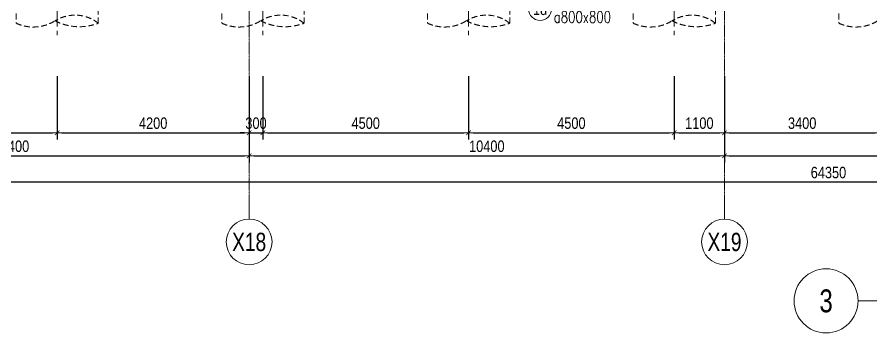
# Model space of a CAD drawing. Header units: millimetres. Extents: x -134772 to 596971, y -129535 to 35703.
# Drawn here: x 272059 to 290740, y -75415 to -68515 of the extents above; entities that cross this region are included whole.
import ezdxf
from ezdxf.enums import TextEntityAlignment as Align

# ---------------------------------------------------------------- set-up
doc = ezdxf.new("R2010")
doc.units = ezdxf.units.MM
doc.header["$MEASUREMENT"] = 0
for name, pattern in [('CENTER2', [28.575, 19.05, -3.175, 3.175, -3.175]), ('HIDDEN', [0.375, 0.25, -0.125]), ('POD_Grid$0$CENTER2', [1.125, 0.75, -0.125, 0.125, -0.125])]:
    doc.linetypes.add(name, pattern=pattern)
doc.layers.get('Defpoints').update_dxf_attribs({"color": 252})
for name, color, linetype, lineweight in [('KC-TRUC', 5, 'CENTER2', 18), ('NDC_S_ANNO', 7, 'Continuous', 20), ('NDC_S_AXIS', 5, 'CENTER2', 15), ('NDC_S_DIM', 1, 'Continuous', 9), ('NDC_S_HATCH MATERIAL', 8, 'Continuous', 13), ('NDC_S_REBAR', 4, 'Continuous', 35), ('NDC_S_TEXT SYMBOL', 7, 'Continuous', 20), ('NDC_S_VN TEXT', 7, 'Continuous', 9), ('POD_Grid$0$NDC_S_AXIS', 5, 'POD_Grid$0$CENTER2', 13), ('POD_Grid$0$NDC_S_SYMBOL', 1, 'Continuous', 15), ('POD_Grid$0$NDC_S_TEXT SYMBOL', 7, 'Continuous', 20)]:
    doc.layers.add(name, color=color, linetype=linetype, lineweight=lineweight)
doc.styles.add('ARIAL', font='arial.ttf', dxfattribs={"width": 0.8})
doc.styles.add('NDC_ANNO', font='', dxfattribs={"width": 0.8})
doc.styles.add('NDC_ARIAL', font='arial.ttf', dxfattribs={"width": 0.8})
doc.styles.add('NDC_ROMANS', font='romans.shx', dxfattribs={"width": 0.8})
doc.styles.add('POD_Grid$0$NDC_ANNO', font='', dxfattribs={"width": 0.8})
doc.styles.get('NDC_ANNO').set_extended_font_data('Dotum')
doc.styles.get('POD_Grid$0$NDC_ANNO').set_extended_font_data('Dotum')
doc.dimstyles.new('NDC_1-100', dxfattribs={"dimscale": 100, "dimtxt": 2.5, "dimasz": 1, "dimexe": 1.5, "dimexo": 0, "dimgap": 0.8, "dimtad": 1, "dimdec": 0, "dimdsep": 46, "dimtxsty": 'NDC_ARIAL', "dimblk": 'DIMMARK', "dimcen": 49999.938995, "dimdle": 1.5, "dimclrd": 1, "dimclre": 1, "dimclrt": 3, "dimadec": 0, "dimazin": 0, "dimtfac": 1, "dimtdec": 0, "dimtix": 1, "dimtmove": 2, "dimatfit": 3, "dimfxl": 1, "dimarcsym": 0})

# ---------------------------------------------------------------- blocks, each defined once
blk = doc.blocks.new('*U964')
at = {"layer": 'KC-TRUC', "ltscale": 30}
blk.add_line((0, 311), (0, -1385), dxfattribs=at)
at = {"layer": 'NDC_S_HATCH MATERIAL', "color": 2, "linetype": 'HIDDEN', "ltscale": 500}
blk.add_lwpolyline([(900, -1049), (900, 98), (-900, 98), (-900, -1049)], dxfattribs=at)
for centre, major_axis, start_param, end_param in [((390, -1697), (-583, 583), -1.452433, -0.227584), ((-521, -233), (-636, 636), 1.921341, 2.912184), ((484, 22), (812, 812), 3.446929, 4.297833)]:
    blk.add_ellipse(centre, major_axis=major_axis, ratio=1, start_param=start_param, end_param=end_param, dxfattribs=at)
at = {"layer": 'NDC_S_REBAR', "linetype": 'HIDDEN', "ltscale": 200}
for p, q in [((-876, 1115), (-707, 100)), ((707, 100), (876, 1115))]:
    blk.add_line(p, q, dxfattribs=at)
blk = doc.blocks.new('*U965')
at = {"layer": 'KC-TRUC', "ltscale": 30}
blk.add_line((0, 311), (0, -1385), dxfattribs=at)
at = {"layer": 'NDC_S_HATCH MATERIAL', "color": 2, "linetype": 'HIDDEN', "ltscale": 500}
blk.add_lwpolyline([(900, -1049), (900, 98), (-900, 98), (-900, -1049)], dxfattribs=at)
for centre, major_axis, start_param, end_param in [((390, -1697), (-583, 583), -1.452433, -0.227584), ((-521, -233), (-636, 636), 1.921341, 2.912184), ((484, 22), (812, 812), 3.446929, 4.297833)]:
    blk.add_ellipse(centre, major_axis=major_axis, ratio=1, start_param=start_param, end_param=end_param, dxfattribs=at)
at = {"layer": 'NDC_S_REBAR', "linetype": 'HIDDEN', "ltscale": 200}
for p, q in [((-876, 1115), (-707, 100)), ((707, 100), (876, 1115))]:
    blk.add_line(p, q, dxfattribs=at)
blk = doc.blocks.new('*U966')
at = {"layer": 'KC-TRUC', "ltscale": 30}
blk.add_line((0, 311), (0, -1385), dxfattribs=at)
at = {"layer": 'NDC_S_HATCH MATERIAL', "color": 2, "linetype": 'HIDDEN', "ltscale": 500}
blk.add_lwpolyline([(900, -1049), (900, 98), (-900, 98), (-900, -1049)], dxfattribs=at)
for centre, major_axis, start_param, end_param in [((390, -1697), (-583, 583), -1.452433, -0.227584), ((-521, -233), (-636, 636), 1.921341, 2.912184), ((484, 22), (812, 812), 3.446929, 4.297833)]:
    blk.add_ellipse(centre, major_axis=major_axis, ratio=1, start_param=start_param, end_param=end_param, dxfattribs=at)
at = {"layer": 'NDC_S_REBAR', "linetype": 'HIDDEN', "ltscale": 200}
for p, q in [((-876, 1115), (-707, 100)), ((707, 100), (876, 1115))]:
    blk.add_line(p, q, dxfattribs=at)
blk = doc.blocks.new('*U967')
at = {"layer": 'KC-TRUC', "ltscale": 30}
blk.add_line((0, 311), (0, -1385), dxfattribs=at)
at = {"layer": 'NDC_S_HATCH MATERIAL', "color": 2, "linetype": 'HIDDEN', "ltscale": 500}
blk.add_lwpolyline([(900, -1049), (900, 98), (-900, 98), (-900, -1049)], dxfattribs=at)
for centre, major_axis, start_param, end_param in [((390, -1697), (-583, 583), -1.452433, -0.227584), ((-521, -233), (-636, 636), 1.921341, 2.912184), ((484, 22), (812, 812), 3.446929, 4.297833)]:
    blk.add_ellipse(centre, major_axis=major_axis, ratio=1, start_param=start_param, end_param=end_param, dxfattribs=at)
at = {"layer": 'NDC_S_REBAR', "linetype": 'HIDDEN', "ltscale": 200}
for p, q in [((-876, 1115), (-707, 100)), ((707, 100), (876, 1115))]:
    blk.add_line(p, q, dxfattribs=at)
blk = doc.blocks.new('*U968')
at = {"layer": 'KC-TRUC', "ltscale": 30}
blk.add_line((0, 311), (0, -1385), dxfattribs=at)
at = {"layer": 'NDC_S_HATCH MATERIAL', "color": 2, "linetype": 'HIDDEN', "ltscale": 500}
blk.add_lwpolyline([(900, -1049), (900, 98), (-900, 98), (-900, -1049)], dxfattribs=at)
for centre, major_axis, start_param, end_param in [((390, -1697), (-583, 583), -1.452433, -0.227584), ((-521, -233), (-636, 636), 1.921341, 2.912184), ((484, 22), (812, 812), 3.446929, 4.297833)]:
    blk.add_ellipse(centre, major_axis=major_axis, ratio=1, start_param=start_param, end_param=end_param, dxfattribs=at)
at = {"layer": 'NDC_S_REBAR', "linetype": 'HIDDEN', "ltscale": 200}
for p, q in [((-876, 1115), (-707, 100)), ((707, 100), (876, 1115))]:
    blk.add_line(p, q, dxfattribs=at)
blk = doc.blocks.new('*U51')
at = {"layer": 'POD_Grid$0$NDC_S_SYMBOL'}
blk.add_line((0, 5), (0, 9), dxfattribs=at)
blk.add_circle((0, 0), 5, dxfattribs=at)
at = {"layer": 'POD_Grid$0$NDC_S_TEXT SYMBOL', "color": 7, "style": 'POD_Grid$0$NDC_ANNO', "width": 0.8}
blk.add_attdef('GRID', text='', height=4, dxfattribs=at).set_placement((0, 0), align=Align.MIDDLE)
blk = doc.blocks.new('DIMMARK')
at = {"layer": 'NDC_S_DIM', "color": 1}
blk.add_line((-1.5, 0), (1, 0), dxfattribs=at)
at = {"layer": 'NDC_S_DIM', "color": 2, "const_width": 0.15}
blk.add_lwpolyline([(-0.5, -0.5), (0.5, 0.5)], dxfattribs=at)
blk = doc.blocks.new('*D1070')
at = {"layer": 'Defpoints', "color": 0, "transparency": 16777216}
for p in [(268436, -69802), (272936, -69802), (272936, -71042)]:
    blk.add_point(p, dxfattribs=at)
at = {"layer": 'NDC_S_DIM', "color": 1, "lineweight": -2, "transparency": 16777216}
for p, q in [((268436, -69802), (268436, -71192)), ((272936, -69802), (272936, -71192)), ((268536, -71042), (272836, -71042))]:
    blk.add_line(p, q, dxfattribs=at)
at = {"layer": 'NDC_S_DIM', "color": 1, "lineweight": -2, "transparency": 16777216, "xscale": 100, "yscale": 100, "zscale": 100, "rotation": 180}
blk.add_blockref('DIMMARK', (268436, -71042), dxfattribs=at)
at = {"layer": 'NDC_S_DIM', "color": 1, "lineweight": -2, "transparency": 16777216, "xscale": 100, "yscale": 100, "zscale": 100}
blk.add_blockref('DIMMARK', (272936, -71042), dxfattribs=at)
at = {"layer": 'NDC_S_DIM', "color": 3, "transparency": 16777216, "insert": (270686, -70834), "char_height": 250, "attachment_point": 5, "style": 'NDC_ARIAL'}
blk.add_mtext('4500', dxfattribs=at)
blk = doc.blocks.new('*D1071')
at = {"layer": 'Defpoints', "color": 0, "transparency": 16777216}
for p in [(272936, -69802), (277136, -69802), (277136, -71042)]:
    blk.add_point(p, dxfattribs=at)
at = {"layer": 'NDC_S_DIM', "color": 1, "lineweight": -2, "transparency": 16777216}
for p, q in [((272936, -69802), (272936, -71192)), ((277136, -69802), (277136, -71192)), ((273036, -71042), (277036, -71042))]:
    blk.add_line(p, q, dxfattribs=at)
at = {"layer": 'NDC_S_DIM', "color": 1, "lineweight": -2, "transparency": 16777216, "xscale": 100, "yscale": 100, "zscale": 100, "rotation": 180}
blk.add_blockref('DIMMARK', (272936, -71042), dxfattribs=at)
at = {"layer": 'NDC_S_DIM', "color": 1, "lineweight": -2, "transparency": 16777216, "xscale": 100, "yscale": 100, "zscale": 100}
blk.add_blockref('DIMMARK', (277136, -71042), dxfattribs=at)
at = {"layer": 'NDC_S_DIM', "color": 3, "transparency": 16777216, "insert": (275036, -70834), "char_height": 250, "attachment_point": 5, "style": 'NDC_ARIAL'}
blk.add_mtext('4200', dxfattribs=at)
blk = doc.blocks.new('*D1072')
at = {"layer": 'Defpoints', "color": 0, "transparency": 16777216}
for p in [(277136, -69802), (277436, -69802), (277436, -71042)]:
    blk.add_point(p, dxfattribs=at)
at = {"layer": 'NDC_S_DIM', "color": 1, "lineweight": -2, "transparency": 16777216}
for p, q in [((277136, -69802), (277136, -71192)), ((277436, -69802), (277436, -71192)), ((277036, -71042), (276936, -71042)), ((277136, -71042), (277436, -71042)), ((277536, -71042), (277636, -71042))]:
    blk.add_line(p, q, dxfattribs=at)
at = {"layer": 'NDC_S_DIM', "color": 1, "lineweight": -2, "transparency": 16777216, "xscale": 100, "yscale": 100, "zscale": 100}
blk.add_blockref('DIMMARK', (277136, -71042), dxfattribs=at)
at = {"layer": 'NDC_S_DIM', "color": 1, "lineweight": -2, "transparency": 16777216, "xscale": 100, "yscale": 100, "zscale": 100, "rotation": 180}
blk.add_blockref('DIMMARK', (277436, -71042), dxfattribs=at)
at = {"layer": 'NDC_S_DIM', "color": 3, "transparency": 16777216, "insert": (277286, -70834), "char_height": 250, "attachment_point": 5, "style": 'NDC_ARIAL'}
blk.add_mtext('300', dxfattribs=at)
blk = doc.blocks.new('*D1073')
at = {"layer": 'Defpoints', "color": 0, "transparency": 16777216}
for p in [(277436, -69802), (281936, -69802), (281936, -71042)]:
    blk.add_point(p, dxfattribs=at)
at = {"layer": 'NDC_S_DIM', "color": 1, "lineweight": -2, "transparency": 16777216}
for p, q in [((277436, -69802), (277436, -71192)), ((281936, -69802), (281936, -71192)), ((277536, -71042), (281836, -71042))]:
    blk.add_line(p, q, dxfattribs=at)
at = {"layer": 'NDC_S_DIM', "color": 1, "lineweight": -2, "transparency": 16777216, "xscale": 100, "yscale": 100, "zscale": 100, "rotation": 180}
blk.add_blockref('DIMMARK', (277436, -71042), dxfattribs=at)
at = {"layer": 'NDC_S_DIM', "color": 1, "lineweight": -2, "transparency": 16777216, "xscale": 100, "yscale": 100, "zscale": 100}
blk.add_blockref('DIMMARK', (281936, -71042), dxfattribs=at)
at = {"layer": 'NDC_S_DIM', "color": 3, "transparency": 16777216, "insert": (279686, -70834), "char_height": 250, "attachment_point": 5, "style": 'NDC_ARIAL'}
blk.add_mtext('4500', dxfattribs=at)
blk = doc.blocks.new('*D1074')
at = {"layer": 'Defpoints', "color": 0, "transparency": 16777216}
for p in [(281936, -69802), (286436, -69802), (286436, -71042)]:
    blk.add_point(p, dxfattribs=at)
at = {"layer": 'NDC_S_DIM', "color": 1, "lineweight": -2, "transparency": 16777216}
for p, q in [((281936, -69802), (281936, -71192)), ((286436, -69802), (286436, -71192)), ((282036, -71042), (286336, -71042))]:
    blk.add_line(p, q, dxfattribs=at)
at = {"layer": 'NDC_S_DIM', "color": 1, "lineweight": -2, "transparency": 16777216, "xscale": 100, "yscale": 100, "zscale": 100, "rotation": 180}
blk.add_blockref('DIMMARK', (281936, -71042), dxfattribs=at)
at = {"layer": 'NDC_S_DIM', "color": 1, "lineweight": -2, "transparency": 16777216, "xscale": 100, "yscale": 100, "zscale": 100}
blk.add_blockref('DIMMARK', (286436, -71042), dxfattribs=at)
at = {"layer": 'NDC_S_DIM', "color": 3, "transparency": 16777216, "insert": (284186, -70834), "char_height": 250, "attachment_point": 5, "style": 'NDC_ARIAL'}
blk.add_mtext('4500', dxfattribs=at)
blk = doc.blocks.new('*D1075')
at = {"layer": 'Defpoints', "color": 0, "transparency": 16777216}
for p in [(286436, -69802), (287536, -69802), (287536, -71042)]:
    blk.add_point(p, dxfattribs=at)
at = {"layer": 'NDC_S_DIM', "color": 1, "lineweight": -2, "transparency": 16777216}
for p, q in [((286436, -69802), (286436, -71192)), ((287536, -69802), (287536, -71192)), ((286536, -71042), (287436, -71042))]:
    blk.add_line(p, q, dxfattribs=at)
at = {"layer": 'NDC_S_DIM', "color": 1, "lineweight": -2, "transparency": 16777216, "xscale": 100, "yscale": 100, "zscale": 100, "rotation": 180}
blk.add_blockref('DIMMARK', (286436, -71042), dxfattribs=at)
at = {"layer": 'NDC_S_DIM', "color": 1, "lineweight": -2, "transparency": 16777216, "xscale": 100, "yscale": 100, "zscale": 100}
blk.add_blockref('DIMMARK', (287536, -71042), dxfattribs=at)
at = {"layer": 'NDC_S_DIM', "color": 3, "transparency": 16777216, "insert": (286986, -70834), "char_height": 250, "attachment_point": 5, "style": 'NDC_ARIAL'}
blk.add_mtext('1100', dxfattribs=at)
blk = doc.blocks.new('*D1076')
at = {"layer": 'Defpoints', "color": 0, "transparency": 16777216}
for p in [(287536, -69802), (290936, -69802), (290936, -71042)]:
    blk.add_point(p, dxfattribs=at)
at = {"layer": 'NDC_S_DIM', "color": 1, "lineweight": -2, "transparency": 16777216}
for p, q in [((287536, -69802), (287536, -71192)), ((290936, -69802), (290936, -71192)), ((287636, -71042), (290836, -71042))]:
    blk.add_line(p, q, dxfattribs=at)
at = {"layer": 'NDC_S_DIM', "color": 1, "lineweight": -2, "transparency": 16777216, "xscale": 100, "yscale": 100, "zscale": 100, "rotation": 180}
blk.add_blockref('DIMMARK', (287536, -71042), dxfattribs=at)
at = {"layer": 'NDC_S_DIM', "color": 1, "lineweight": -2, "transparency": 16777216, "xscale": 100, "yscale": 100, "zscale": 100}
blk.add_blockref('DIMMARK', (290936, -71042), dxfattribs=at)
at = {"layer": 'NDC_S_DIM', "color": 3, "transparency": 16777216, "insert": (289236, -70834), "char_height": 250, "attachment_point": 5, "style": 'NDC_ARIAL'}
blk.add_mtext('3400', dxfattribs=at)
blk = doc.blocks.new('*D1091')
at = {"layer": 'Defpoints', "color": 0, "transparency": 16777216}
for p in [(266736, -69802), (277136, -69802), (277136, -71545)]:
    blk.add_point(p, dxfattribs=at)
at = {"layer": 'NDC_S_DIM', "color": 1, "lineweight": -2, "transparency": 16777216}
for p, q in [((266736, -69802), (266736, -71695)), ((277136, -69802), (277136, -71695)), ((266836, -71545), (277036, -71545))]:
    blk.add_line(p, q, dxfattribs=at)
at = {"layer": 'NDC_S_DIM', "color": 1, "lineweight": -2, "transparency": 16777216, "xscale": 100, "yscale": 100, "zscale": 100, "rotation": 180}
blk.add_blockref('DIMMARK', (266736, -71545), dxfattribs=at)
at = {"layer": 'NDC_S_DIM', "color": 1, "lineweight": -2, "transparency": 16777216, "xscale": 100, "yscale": 100, "zscale": 100}
blk.add_blockref('DIMMARK', (277136, -71545), dxfattribs=at)
at = {"layer": 'NDC_S_DIM', "color": 3, "transparency": 16777216, "insert": (271936, -71338), "char_height": 250, "attachment_point": 5, "style": 'NDC_ARIAL'}
blk.add_mtext('10400', dxfattribs=at)
blk = doc.blocks.new('*D1092')
at = {"layer": 'Defpoints', "color": 0, "transparency": 16777216}
for p in [(277136, -69802), (287536, -69802), (287536, -71545)]:
    blk.add_point(p, dxfattribs=at)
at = {"layer": 'NDC_S_DIM', "color": 1, "lineweight": -2, "transparency": 16777216}
for p, q in [((277136, -69802), (277136, -71695)), ((287536, -69802), (287536, -71695)), ((277236, -71545), (287436, -71545))]:
    blk.add_line(p, q, dxfattribs=at)
at = {"layer": 'NDC_S_DIM', "color": 1, "lineweight": -2, "transparency": 16777216, "xscale": 100, "yscale": 100, "zscale": 100, "rotation": 180}
blk.add_blockref('DIMMARK', (277136, -71545), dxfattribs=at)
at = {"layer": 'NDC_S_DIM', "color": 1, "lineweight": -2, "transparency": 16777216, "xscale": 100, "yscale": 100, "zscale": 100}
blk.add_blockref('DIMMARK', (287536, -71545), dxfattribs=at)
at = {"layer": 'NDC_S_DIM', "color": 3, "transparency": 16777216, "insert": (282336, -71338), "char_height": 250, "attachment_point": 5, "style": 'NDC_ARIAL'}
blk.add_mtext('10400', dxfattribs=at)
blk = doc.blocks.new('*D1093')
at = {"layer": 'Defpoints', "color": 0, "transparency": 16777216}
for p in [(287536, -69802), (297936, -69802), (297936, -71545)]:
    blk.add_point(p, dxfattribs=at)
at = {"layer": 'NDC_S_DIM', "color": 1, "lineweight": -2, "transparency": 16777216}
for p, q in [((287536, -69802), (287536, -71695)), ((297936, -69802), (297936, -71695)), ((287636, -71545), (297836, -71545))]:
    blk.add_line(p, q, dxfattribs=at)
at = {"layer": 'NDC_S_DIM', "color": 1, "lineweight": -2, "transparency": 16777216, "xscale": 100, "yscale": 100, "zscale": 100, "rotation": 180}
blk.add_blockref('DIMMARK', (287536, -71545), dxfattribs=at)
at = {"layer": 'NDC_S_DIM', "color": 1, "lineweight": -2, "transparency": 16777216, "xscale": 100, "yscale": 100, "zscale": 100}
blk.add_blockref('DIMMARK', (297936, -71545), dxfattribs=at)
at = {"layer": 'NDC_S_DIM', "color": 3, "transparency": 16777216, "insert": (292736, -71338), "char_height": 250, "attachment_point": 5, "style": 'NDC_ARIAL'}
blk.add_mtext('10400', dxfattribs=at)
blk = doc.blocks.new('*D1097')
at = {"layer": 'Defpoints', "color": 0, "transparency": 16777216}
for p in [(257636, -69802), (321986, -69802), (257636, -72121)]:
    blk.add_point(p, dxfattribs=at)
at = {"layer": 'NDC_S_DIM', "color": 1, "lineweight": -2, "transparency": 16777216}
for p, q in [((257636, -69802), (257636, -72271)), ((321986, -69802), (321986, -72271)), ((321886, -72121), (257736, -72121))]:
    blk.add_line(p, q, dxfattribs=at)
at = {"layer": 'NDC_S_DIM', "color": 1, "lineweight": -2, "transparency": 16777216, "xscale": 100, "yscale": 100, "zscale": 100, "rotation": 180}
blk.add_blockref('DIMMARK', (257636, -72121), dxfattribs=at)
at = {"layer": 'NDC_S_DIM', "color": 1, "lineweight": -2, "transparency": 16777216, "xscale": 100, "yscale": 100, "zscale": 100}
blk.add_blockref('DIMMARK', (321986, -72121), dxfattribs=at)
at = {"layer": 'NDC_S_DIM', "color": 3, "transparency": 16777216, "insert": (289811, -71913), "char_height": 250, "attachment_point": 5, "style": 'NDC_ARIAL'}
blk.add_mtext('64350', dxfattribs=at)
blk = doc.blocks.new('*U11')
blk.add_circle((-2.5, 0), 2.5)
at = {"layer": 'NDC_S_VN TEXT', "color": 3, "style": 'NDC_ROMANS', "width": 0.75}
for tag, p in [('DK1', (0.5, 0.85)), ('KC1', (0.5, -2.97))]:
    blk.add_attdef(tag, p, '', height=2.5, dxfattribs=at)
at = {"layer": 'NDC_S_VN TEXT', "color": 7, "style": 'ARIAL', "width": 0.8}
blk.add_attdef('SH2', text='', height=2.5, dxfattribs=at).set_placement((-2.5, 0), align=Align.MIDDLE)

msp = doc.modelspace()

# ---------------------------------------------------------------- linework, layer by layer
at = {"layer": 'NDC_S_ANNO'}
msp.add_line((290459.5, -74715.1), (294995.2, -74715.1), dxfattribs=at)
msp.add_circle((289759.5, -74715.1), 700, dxfattribs=at)
at = {"layer": 'NDC_S_AXIS'}
for p, q in [((277136.3, -56621.7), (277136.3, -72527.1)), ((287536.3, -56621.7), (287536.3, -72527.1))]:
    msp.add_line(p, q, dxfattribs=at)

# ---------------------------------------------------------------- block references
for name, p in [('*U964', (272936.3, -67599.4)), ('*U965', (277436.3, -67599.4)), ('*U966', (281936.3, -67599.4)), ('*U967', (286436.3, -67599.4)), ('*U968', (290936.3, -67599.4))]:
    msp.add_blockref(name, p)
at = {"layer": 'NDC_S_DIM', "ltscale": 0.005, "xscale": 100, "yscale": 100, "zscale": 100}
msp.add_blockref('*U11', (283751.6, -68339.7), dxfattribs=at).add_auto_attribs({'SH2': '1d', 'DK1': '%%c20', 'KC1': 'a800x800'})
at = {"layer": 'POD_Grid$0$NDC_S_AXIS', "xscale": 100, "yscale": 100, "zscale": 100}
for p, values in [((277136.3, -73427.1), {'GRID': 'X18'}), ((287536.3, -73427.1), {'GRID': 'X19'})]:
    msp.add_blockref('*U51', p, dxfattribs=at).add_auto_attribs(values)

# ---------------------------------------------------------------- texts
at = {"layer": 'NDC_S_TEXT SYMBOL', "style": 'NDC_ANNO', "width": 0.8}
msp.add_text('3', height=500, dxfattribs=at).set_placement((289759.5, -74715.1), align=Align.MIDDLE)

# ---------------------------------------------------------------- dimensions: what is measured, and where the dimension line sits
at = {"layer": 'NDC_S_DIM'}
for base, p1, p2, picture, middle in [((257636.3, -72120.8), (321986.3, -69802.3), (257636.3, -69802.3), '*D1097', (289811.3, -71913.1)), ((277136.3, -71545.2), (266736.3, -69802.3), (277136.3, -69802.3), '*D1091', (271936.3, -71337.6)), ((272935.9, -71042.1), (268435.9, -69802.3), (272935.9, -69802.3), '*D1070', (270685.9, -70834.4)), ((277136.3, -71042.1), (272935.9, -69802.3), (277136.3, -69802.3), '*D1071', (275036.1, -70834.4)), ((277435.9, -71042.1), (277136.3, -69802.3), (277435.9, -69802.3), '*D1072', (277286.1, -70834.3)), ((287536.3, -71545.2), (277136.3, -69802.3), (287536.3, -69802.3), '*D1092', (282336.3, -71337.6)), ((281935.9, -71042.1), (277435.9, -69802.3), (281935.9, -69802.3), '*D1073', (279685.9, -70834.4)), ((286435.9, -71042.1), (281935.9, -69802.3), (286435.9, -69802.3), '*D1074', (284185.9, -70834.4)), ((287536.3, -71042.1), (286435.9, -69802.3), (287536.3, -69802.3), '*D1075', (286986.1, -70834.4)), ((290935.9, -71042.1), (287536.3, -69802.3), (290935.9, -69802.3), '*D1076', (289236.1, -70834.3)), ((297936.3, -71545.2), (287536.3, -69802.3), (297936.3, -69802.3), '*D1093', (292736.3, -71337.6))]:
    dim = msp.add_linear_dim(base=base, p1=p1, p2=p2, dimstyle='NDC_1-100', dxfattribs=at)
    dim.commit()
    dim.dimension.update_dxf_attribs({"geometry": picture, "text_midpoint": middle})

doc.saveas('drawing.dxf')
